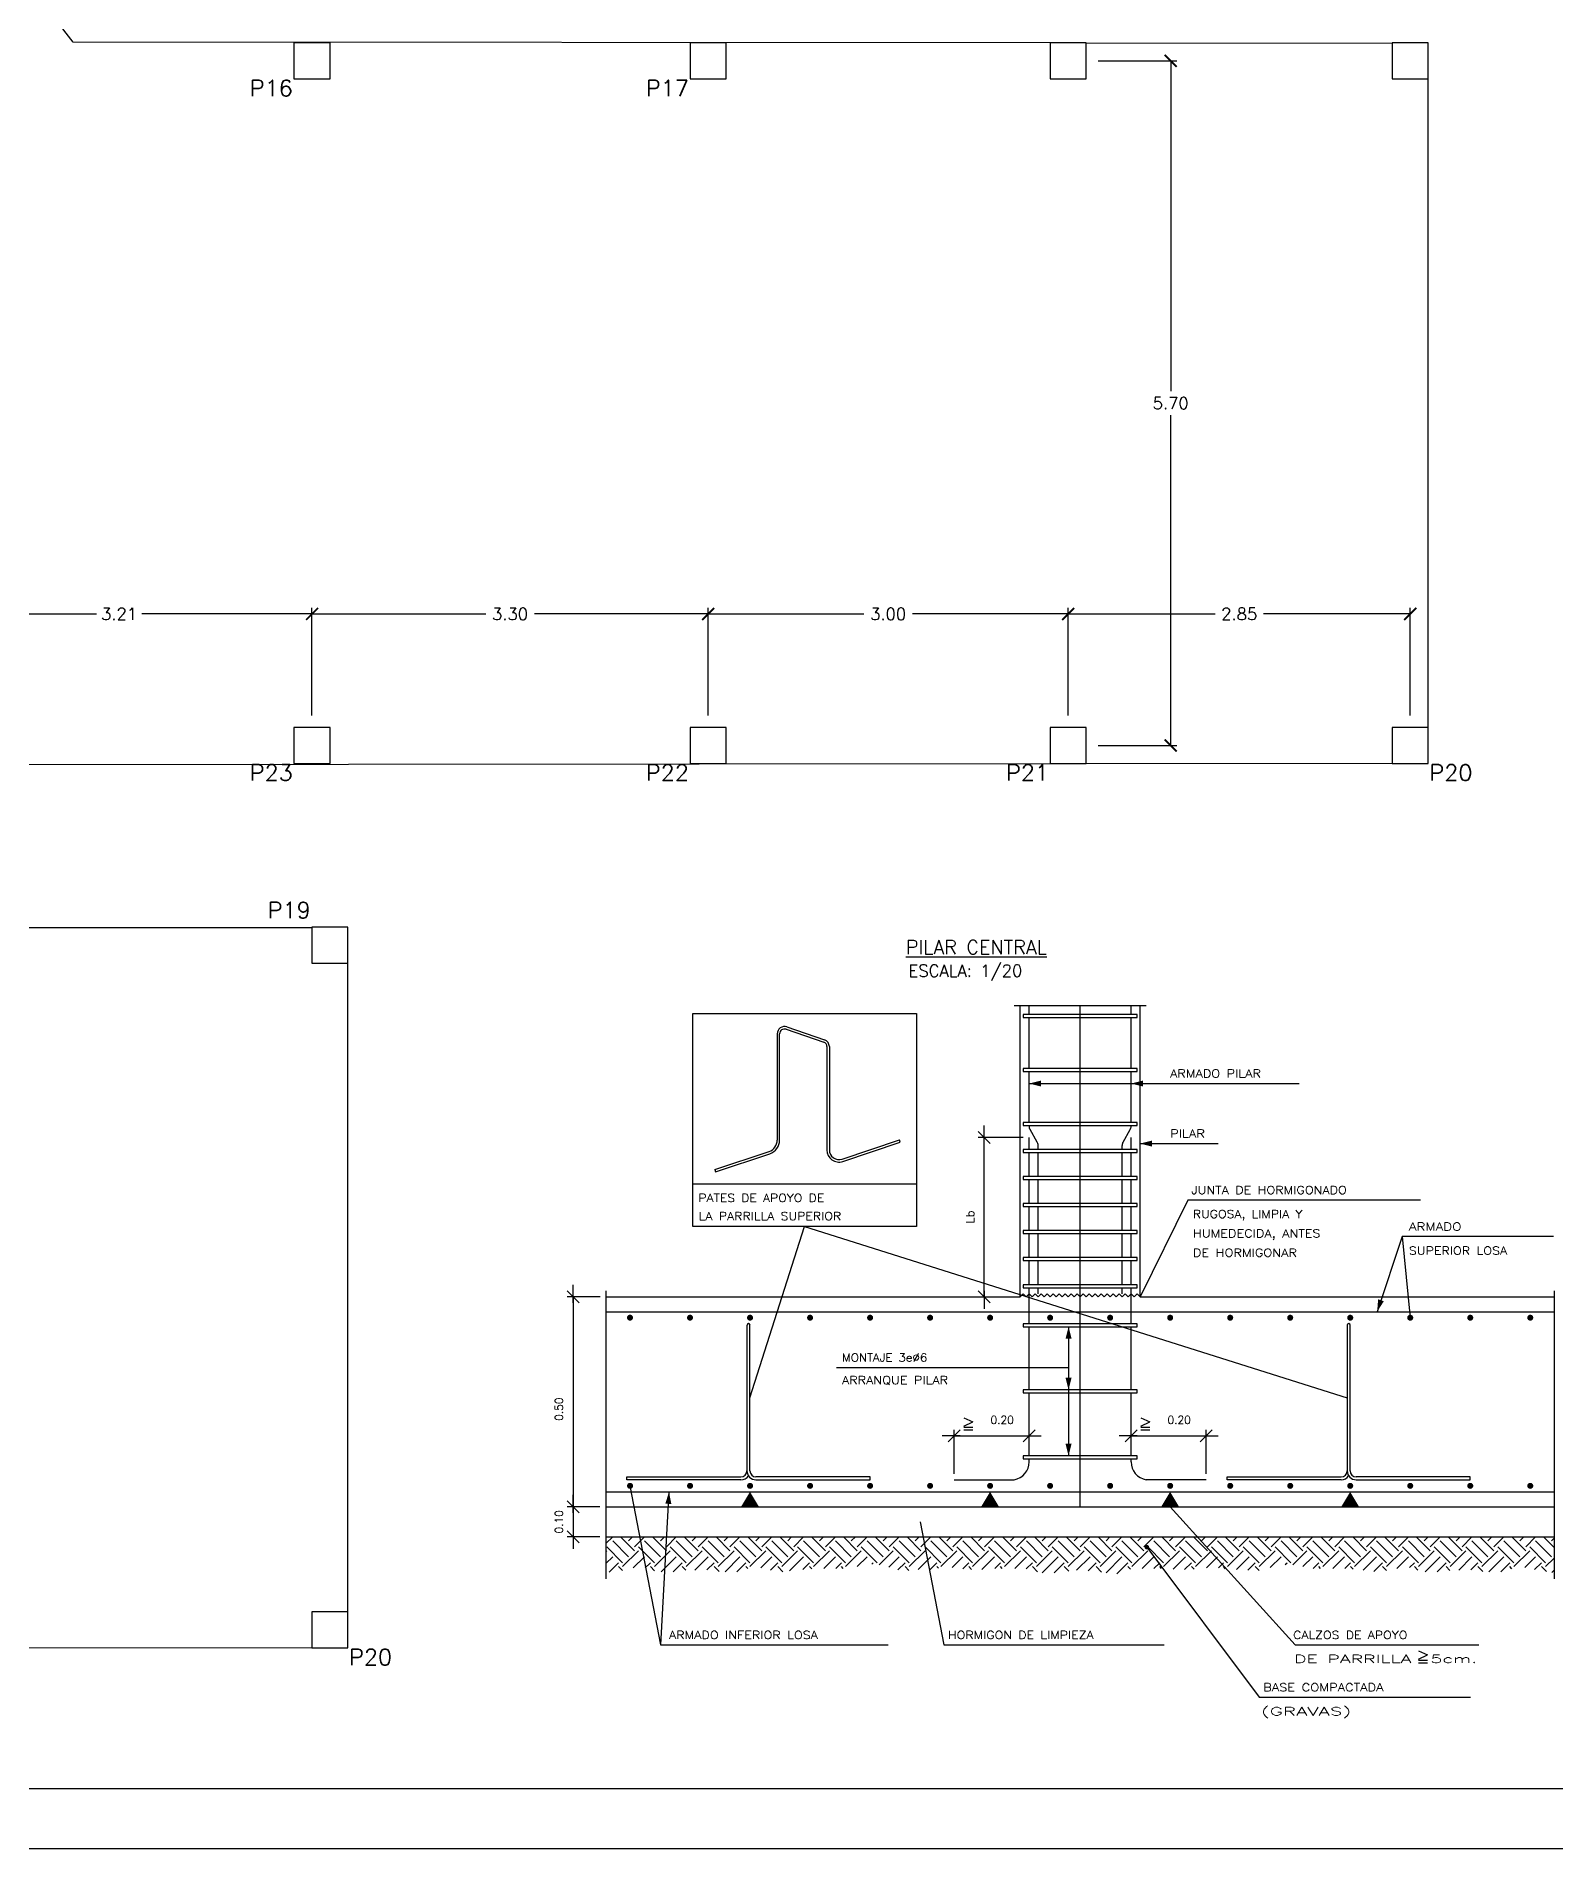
# Model space of a CAD drawing. Header units: millimetres. Extents: x 769 to 811, y 350.8 to 380.5.
# Drawn here: x 787.99 to 800.65, y 350.78 to 365.88 of the extents above; entities that cross this region are included whole.
import ezdxf
from ezdxf.enums import TextEntityAlignment as Align

# ---------------------------------------------------------------- set-up
doc = ezdxf.new("R2010")
doc.units = ezdxf.units.MM
doc.linetypes.add('CYPELINEA', pattern=[0])
for name, color, linetype in [('0-CYPE0', 1, 'CYPELINEA'), ('0-CYPE1', 2, 'CYPELINEA'), ('0-CYPE2', 4, 'CYPELINEA'), ('0-CYPE3', 5, 'CYPELINEA'), ('0-CYPE4', 6, 'CYPELINEA'), ('015', 1, 'Continuous'), ('06', 6, 'Continuous'), ('PILAR_RECT', 2, 'CYPELINEA'), ('PILAR_REF', 3, 'CYPELINEA'), ('SEC_DIM_VIGA', 3, 'CYPELINEA'), ('VIGAS', 5, 'CYPELINEA')]:
    doc.layers.add(name, color=color, linetype=linetype)
doc.styles.get("Standard").update_dxf_attribs({"font": 'romans.shx'})
doc.dimstyles.new('ANTONIO', dxfattribs={"dimscale": 0.05, "dimtxt": 2, "dimasz": 2, "dimexe": 1, "dimexo": 2, "dimgap": 1, "dimtad": 0, "dimtih": 1, "dimtoh": 1, "dimzin": 0, "dimdsep": 46, "dimtxsty": 'Standard', "dimblk": 'ARCHTICK', "dimcen": 0.5, "dimclrd": 2, "dimclre": 2, "dimclrt": 3, "dimadec": 0, "dimazin": 0, "dimtfac": 1, "dimtofl": 0, "dimtmove": 0, "dimatfit": 3, "dimldrblk": 'ARCHTICK', "dimfxl": 1, "dimtolj": 1, "dimtzin": 0, "dimarcsym": 0})

# ---------------------------------------------------------------- blocks, each defined once
blk = doc.blocks.new('A1H')
at = {"layer": '015'}
blk.add_lwpolyline([(-831, -10), (-831, 584), (10, 584), (10, -10)], close=True, dxfattribs=at)
at = {"layer": '06'}
blk.add_lwpolyline([(-806, 0), (-806, 574), (0, 574), (0, 0)], close=True, dxfattribs=at)
blk = doc.blocks.new('_ArchTick')
at = {"color": 0, "linetype": 'Continuous', "const_width": 0.15}
blk.add_lwpolyline([(-0.5, -0.5), (0.5, 0.5)], dxfattribs=at)
blk = doc.blocks.new('*D42')
at = {"color": 2, "lineweight": -2}
for p, q in [((796.59, 360.221), (796.59, 361.116)), ((796.59, 361.066), (797.813, 361.066)), ((799.44, 361.066), (798.218, 361.066)), ((799.44, 360.221), (799.44, 361.116))]:
    blk.add_line(p, q, dxfattribs=at)
at = {"layer": 'Defpoints', "color": 0}
for p in [(796.59, 361.066), (796.59, 360.121), (799.44, 360.121)]:
    blk.add_point(p, dxfattribs=at)
at = {"color": 2, "lineweight": -2, "xscale": 0.1, "yscale": 0.1, "zscale": 0.1, "rotation": 180}
blk.add_blockref('_ArchTick', (796.59, 361.066), dxfattribs=at)
at = {"color": 2, "lineweight": -2, "xscale": 0.1, "yscale": 0.1, "zscale": 0.1}
blk.add_blockref('_ArchTick', (799.44, 361.066), dxfattribs=at)
at = {"color": 3, "insert": (798.015, 361.066), "char_height": 0.1, "attachment_point": 5}
blk.add_mtext('\\A1;2.85', dxfattribs=at)
blk = doc.blocks.new('*D43')
at = {"color": 2}
for p, q in [((793.59, 360.221), (793.59, 361.116)), ((793.59, 361.066), (794.888, 361.066)), ((796.59, 361.066), (795.293, 361.066)), ((796.59, 360.221), (796.59, 361.116))]:
    blk.add_line(p, q, dxfattribs=at)
at = {"layer": 'Defpoints', "color": 0}
for p in [(793.59, 361.066), (793.59, 360.121), (796.59, 360.121)]:
    blk.add_point(p, dxfattribs=at)
at = {"color": 2, "xscale": 0.1, "yscale": 0.1, "zscale": 0.1, "rotation": 180}
blk.add_blockref('_ArchTick', (793.59, 361.066), dxfattribs=at)
at = {"color": 2, "xscale": 0.1, "yscale": 0.1, "zscale": 0.1}
blk.add_blockref('_ArchTick', (796.59, 361.066), dxfattribs=at)
at = {"color": 3, "insert": (795.09, 361.066), "char_height": 0.1, "attachment_point": 5}
blk.add_mtext('\\A1;3.00', dxfattribs=at)
blk = doc.blocks.new('*D44')
at = {"color": 2}
for p, q in [((790.29, 360.221), (790.29, 361.116)), ((790.29, 361.066), (791.738, 361.066)), ((793.59, 361.066), (792.143, 361.066)), ((793.59, 360.221), (793.59, 361.116))]:
    blk.add_line(p, q, dxfattribs=at)
at = {"layer": 'Defpoints', "color": 0}
for p in [(790.29, 361.066), (790.29, 360.121), (793.59, 360.121)]:
    blk.add_point(p, dxfattribs=at)
at = {"color": 2, "xscale": 0.1, "yscale": 0.1, "zscale": 0.1, "rotation": 180}
blk.add_blockref('_ArchTick', (790.29, 361.066), dxfattribs=at)
at = {"color": 2, "xscale": 0.1, "yscale": 0.1, "zscale": 0.1}
blk.add_blockref('_ArchTick', (793.59, 361.066), dxfattribs=at)
at = {"color": 3, "insert": (791.94, 361.066), "char_height": 0.1, "attachment_point": 5}
blk.add_mtext('\\A1;3.30', dxfattribs=at)
blk = doc.blocks.new('*D45')
at = {"color": 2}
for p, q in [((787.076, 360.221), (787.076, 361.116)), ((787.076, 361.066), (788.495, 361.066)), ((790.29, 361.066), (788.871, 361.066)), ((790.29, 360.221), (790.29, 361.116))]:
    blk.add_line(p, q, dxfattribs=at)
at = {"layer": 'Defpoints', "color": 0}
for p in [(787.076, 361.066), (787.076, 360.121), (790.29, 360.121)]:
    blk.add_point(p, dxfattribs=at)
at = {"color": 2, "xscale": 0.1, "yscale": 0.1, "zscale": 0.1, "rotation": 180}
blk.add_blockref('_ArchTick', (787.076, 361.066), dxfattribs=at)
at = {"color": 2, "xscale": 0.1, "yscale": 0.1, "zscale": 0.1}
blk.add_blockref('_ArchTick', (790.29, 361.066), dxfattribs=at)
at = {"color": 3, "insert": (788.683, 361.066), "char_height": 0.1, "attachment_point": 5}
blk.add_mtext('\\A1;3.21', dxfattribs=at)
blk = doc.blocks.new('*D55')
at = {"color": 2, "lineweight": -2}
for p, q in [((796.84, 365.671), (797.494, 365.671)), ((797.444, 365.671), (797.444, 362.921)), ((797.444, 359.971), (797.444, 362.721)), ((796.84, 359.971), (797.494, 359.971))]:
    blk.add_line(p, q, dxfattribs=at)
at = {"layer": 'Defpoints', "color": 0}
for p in [(796.74, 365.671), (796.74, 359.971), (797.444, 359.971)]:
    blk.add_point(p, dxfattribs=at)
at = {"color": 2, "lineweight": -2, "xscale": 0.1, "yscale": 0.1, "zscale": 0.1}
for p, rotation in [((797.444, 365.671), 90), ((797.444, 359.971), 270)]:
    blk.add_blockref('_ArchTick', p, dxfattribs=dict(at, rotation=rotation))
at = {"color": 3, "insert": (797.444, 362.821), "char_height": 0.1, "attachment_point": 5}
blk.add_mtext('\\A1;5.70', dxfattribs=at)

msp = doc.modelspace()

# ---------------------------------------------------------------- linework, layer by layer
at = {"layer": '0-CYPE0'}
for p, q in [((792.739, 353.326), (792.795, 353.381)), ((792.927, 353.216), (792.795, 353.348)), ((792.977, 353.265), (792.861, 353.381)), ((792.927, 353.348), (792.96, 353.381)), ((792.977, 353.298), (793.06, 353.381)), ((793.192, 353.216), (793.06, 353.348)), ((793.242, 353.265), (793.126, 353.381)), ((793.192, 353.348), (793.226, 353.381)), ((793.242, 353.298), (793.325, 353.381)), ((793.458, 353.216), (793.325, 353.348)), ((793.507, 353.265), (793.391, 353.381)), ((793.458, 353.348), (793.491, 353.381)), ((793.507, 353.298), (793.59, 353.381)), ((793.723, 353.216), (793.59, 353.348)), ((793.772, 353.265), (793.657, 353.381)), ((793.723, 353.348), (793.756, 353.381)), ((793.772, 353.298), (793.855, 353.381)), ((793.988, 353.216), (793.855, 353.348)), ((794.038, 353.265), (793.922, 353.381)), ((793.988, 353.348), (794.021, 353.381)), ((794.038, 353.298), (794.12, 353.381)), ((794.253, 353.216), (794.121, 353.348)), ((794.303, 353.265), (794.187, 353.381)), ((794.253, 353.348), (794.286, 353.381)), ((794.303, 353.298), (794.386, 353.381)), ((794.518, 353.216), (794.386, 353.348)), ((794.568, 353.265), (794.452, 353.381)), ((794.518, 353.348), (794.551, 353.381)), ((794.568, 353.298), (794.651, 353.381)), ((794.783, 353.216), (794.651, 353.348)), ((794.833, 353.265), (794.717, 353.381)), ((794.783, 353.348), (794.817, 353.381)), ((794.833, 353.298), (794.916, 353.381)), ((795.049, 353.216), (794.916, 353.348)), ((795.098, 353.265), (794.982, 353.381)), ((795.049, 353.348), (795.082, 353.381)), ((795.098, 353.298), (795.181, 353.381)), ((795.314, 353.216), (795.181, 353.348)), ((795.363, 353.265), (795.248, 353.381)), ((795.314, 353.348), (795.347, 353.381)), ((795.363, 353.298), (795.446, 353.381)), ((795.579, 353.216), (795.446, 353.348)), ((795.629, 353.265), (795.513, 353.381)), ((795.579, 353.348), (795.612, 353.381)), ((795.629, 353.298), (795.711, 353.381)), ((795.844, 353.216), (795.711, 353.348)), ((795.894, 353.265), (795.778, 353.381)), ((795.844, 353.348), (795.877, 353.381)), ((795.894, 353.298), (795.977, 353.381)), ((796.109, 353.216), (795.977, 353.348)), ((796.159, 353.265), (796.043, 353.381)), ((796.109, 353.348), (796.142, 353.381)), ((796.159, 353.298), (796.242, 353.381)), ((796.374, 353.216), (796.242, 353.348)), ((796.424, 353.265), (796.308, 353.381)), ((796.374, 353.348), (796.407, 353.381)), ((796.424, 353.298), (796.507, 353.381)), ((796.64, 353.216), (796.507, 353.348)), ((796.689, 353.265), (796.573, 353.381)), ((796.64, 353.348), (796.673, 353.381)), ((796.689, 353.298), (796.772, 353.381)), ((796.905, 353.216), (796.772, 353.348)), ((796.954, 353.265), (796.839, 353.381)), ((796.905, 353.348), (796.938, 353.381)), ((796.954, 353.298), (797.037, 353.381)), ((797.17, 353.216), (797.037, 353.348)), ((797.22, 353.265), (797.104, 353.381)), ((797.17, 353.348), (797.203, 353.381)), ((797.22, 353.298), (797.302, 353.381)), ((797.435, 353.216), (797.302, 353.348)), ((797.485, 353.265), (797.369, 353.381)), ((797.435, 353.348), (797.468, 353.381)), ((797.485, 353.298), (797.568, 353.381)), ((797.7, 353.216), (797.568, 353.348)), ((797.75, 353.265), (797.634, 353.381)), ((797.7, 353.348), (797.733, 353.381)), ((797.75, 353.298), (797.833, 353.381)), ((797.965, 353.216), (797.833, 353.348)), ((798.015, 353.265), (797.899, 353.381)), ((797.965, 353.348), (797.998, 353.381)), ((798.015, 353.298), (798.098, 353.381)), ((798.231, 353.216), (798.098, 353.348)), ((798.28, 353.265), (798.164, 353.381)), ((798.231, 353.348), (798.264, 353.381)), ((798.28, 353.298), (798.363, 353.381)), ((798.496, 353.216), (798.363, 353.348)), ((798.545, 353.265), (798.429, 353.381)), ((798.496, 353.348), (798.529, 353.381)), ((798.545, 353.298), (798.628, 353.381)), ((798.761, 353.216), (798.628, 353.348)), ((798.811, 353.265), (798.695, 353.381)), ((798.761, 353.348), (798.794, 353.381)), ((798.811, 353.298), (798.893, 353.381)), ((799.026, 353.216), (798.893, 353.348)), ((799.076, 353.265), (798.96, 353.381)), ((799.026, 353.348), (799.059, 353.381)), ((799.076, 353.298), (799.159, 353.381)), ((799.291, 353.216), (799.159, 353.348)), ((799.341, 353.265), (799.225, 353.381)), ((799.291, 353.348), (799.324, 353.381)), ((799.341, 353.298), (799.424, 353.381)), ((799.556, 353.216), (799.424, 353.348)), ((799.606, 353.265), (799.49, 353.381)), ((799.556, 353.348), (799.589, 353.381)), ((799.606, 353.298), (799.689, 353.381)), ((799.822, 353.216), (799.689, 353.348)), ((799.871, 353.265), (799.755, 353.381)), ((799.822, 353.348), (799.855, 353.381)), ((799.871, 353.298), (799.954, 353.381)), ((800.087, 353.216), (799.954, 353.348)), ((800.136, 353.265), (800.02, 353.381)), ((800.087, 353.348), (800.12, 353.381)), ((800.136, 353.298), (800.219, 353.381)), ((800.352, 353.216), (800.219, 353.348)), ((800.402, 353.265), (800.286, 353.381)), ((800.352, 353.348), (800.385, 353.381)), ((800.402, 353.298), (800.484, 353.381)), ((800.617, 353.216), (800.484, 353.348)), ((800.639, 353.293), (800.551, 353.381)), ((800.617, 353.348), (800.639, 353.37)), ((792.739, 353.26), (792.745, 353.265)), ((792.739, 353.16), (792.795, 353.216)), ((792.878, 353.166), (792.745, 353.298)), ((792.765, 353.086), (792.844, 353.166)), ((792.878, 353.133), (793.01, 353.265)), ((792.966, 353.122), (793.06, 353.216)), ((793.143, 353.166), (793.01, 353.298)), ((793.067, 353.124), (793.11, 353.166)), ((793.143, 353.133), (793.275, 353.265)), ((793.2, 353.091), (793.325, 353.216)), ((793.408, 353.166), (793.275, 353.298)), ((793.3, 353.091), (793.375, 353.166)), ((793.408, 353.133), (793.54, 353.265)), ((793.479, 353.104), (793.59, 353.216)), ((793.673, 353.166), (793.54, 353.298)), ((793.58, 353.106), (793.64, 353.166)), ((793.673, 353.133), (793.806, 353.265)), ((793.731, 353.091), (793.855, 353.216)), ((793.938, 353.166), (793.806, 353.298)), ((793.83, 353.091), (793.905, 353.166)), ((793.938, 353.133), (794.071, 353.265)), ((794.029, 353.124), (794.121, 353.216)), ((794.203, 353.166), (794.071, 353.298)), ((794.11, 353.105), (794.17, 353.166)), ((794.203, 353.133), (794.336, 353.265)), ((794.267, 353.097), (794.386, 353.216)), ((794.469, 353.166), (794.336, 353.298)), ((794.38, 353.11), (794.435, 353.166)), ((794.469, 353.133), (794.601, 353.265)), ((794.553, 353.118), (794.651, 353.216)), ((794.734, 353.166), (794.601, 353.298)), ((794.653, 353.118), (794.701, 353.166)), ((794.734, 353.133), (794.866, 353.265)), ((794.833, 353.133), (794.916, 353.216)), ((794.999, 353.166), (794.866, 353.298)), ((794.953, 353.153), (794.966, 353.166)), ((795.014, 353.148), (795.131, 353.265)), ((795.095, 353.129), (795.181, 353.216)), ((795.264, 353.166), (795.131, 353.298)), ((795.172, 353.107), (795.231, 353.166)), ((795.264, 353.133), (795.397, 353.265)), ((795.34, 353.109), (795.446, 353.216)), ((795.529, 353.166), (795.397, 353.298)), ((795.439, 353.109), (795.496, 353.166)), ((795.529, 353.133), (795.662, 353.265)), ((795.622, 353.126), (795.711, 353.216)), ((795.794, 353.166), (795.662, 353.298)), ((795.711, 353.115), (795.761, 353.166)), ((795.794, 353.133), (795.927, 353.265)), ((795.87, 353.109), (795.977, 353.216)), ((796.06, 353.166), (795.927, 353.298)), ((795.978, 353.118), (796.026, 353.166)), ((796.06, 353.133), (796.192, 353.265)), ((796.144, 353.118), (796.242, 353.216)), ((796.325, 353.166), (796.192, 353.298)), ((796.241, 353.115), (796.292, 353.166)), ((796.325, 353.133), (796.457, 353.265)), ((796.374, 353.083), (796.507, 353.216)), ((796.59, 353.166), (796.457, 353.298)), ((796.474, 353.083), (796.557, 353.166)), ((796.59, 353.133), (796.722, 353.265)), ((796.66, 353.103), (796.772, 353.216)), ((796.855, 353.166), (796.722, 353.298)), ((796.755, 353.099), (796.822, 353.166)), ((796.855, 353.133), (796.988, 353.265)), ((796.905, 353.083), (797.037, 353.216)), ((797.12, 353.166), (796.988, 353.298)), ((796.996, 353.074), (797.087, 353.166)), ((797.12, 353.133), (797.253, 353.265)), ((797.205, 353.118), (797.302, 353.216)), ((797.385, 353.166), (797.253, 353.298)), ((797.304, 353.118), (797.352, 353.166)), ((797.385, 353.133), (797.518, 353.265)), ((797.464, 353.111), (797.568, 353.216)), ((797.651, 353.166), (797.518, 353.298)), ((797.56, 353.109), (797.617, 353.166)), ((797.651, 353.133), (797.783, 353.265)), ((797.742, 353.124), (797.833, 353.216)), ((797.916, 353.166), (797.783, 353.298)), ((797.841, 353.124), (797.883, 353.166)), ((797.916, 353.133), (798.048, 353.265)), ((797.991, 353.109), (798.098, 353.216)), ((798.181, 353.166), (798.048, 353.298)), ((798.086, 353.104), (798.148, 353.166)), ((798.181, 353.133), (798.313, 353.265)), ((798.273, 353.126), (798.363, 353.216)), ((798.446, 353.166), (798.313, 353.298)), ((798.398, 353.151), (798.413, 353.166)), ((798.462, 353.149), (798.579, 353.265)), ((798.545, 353.133), (798.628, 353.216)), ((798.711, 353.166), (798.579, 353.298)), ((798.631, 353.119), (798.678, 353.166)), ((798.711, 353.133), (798.844, 353.265)), ((798.796, 353.118), (798.893, 353.216)), ((798.976, 353.166), (798.844, 353.298)), ((798.895, 353.118), (798.943, 353.166)), ((798.976, 353.133), (799.109, 353.265)), ((799.048, 353.105), (799.159, 353.216)), ((799.242, 353.166), (799.109, 353.298)), ((799.137, 353.094), (799.208, 353.166)), ((799.242, 353.133), (799.374, 353.265)), ((799.327, 353.119), (799.424, 353.216)), ((799.507, 353.166), (799.374, 353.298)), ((799.434, 353.126), (799.474, 353.166)), ((799.507, 353.133), (799.639, 353.265)), ((799.564, 353.091), (799.689, 353.216)), ((799.772, 353.166), (799.639, 353.298)), ((799.664, 353.091), (799.739, 353.166)), ((799.772, 353.133), (799.904, 353.265)), ((799.843, 353.105), (799.954, 353.216)), ((800.037, 353.166), (799.904, 353.298)), ((799.945, 353.107), (800.004, 353.166)), ((800.037, 353.133), (800.17, 353.265)), ((800.095, 353.091), (800.219, 353.216)), ((800.302, 353.166), (800.17, 353.298)), ((800.194, 353.091), (800.269, 353.166)), ((800.302, 353.133), (800.435, 353.265)), ((800.395, 353.126), (800.484, 353.216)), ((800.567, 353.166), (800.435, 353.298)), ((800.476, 353.108), (800.534, 353.166)), ((800.567, 353.133), (800.639, 353.205)), ((792.876, 353.101), (792.844, 353.133)), ((793.144, 353.098), (793.11, 353.133)), ((793.405, 353.103), (793.375, 353.133)), ((793.681, 353.092), (793.64, 353.133)), ((793.92, 353.118), (793.905, 353.133)), ((794.212, 353.091), (794.17, 353.133)), ((794.453, 353.116), (794.435, 353.133)), ((794.715, 353.118), (794.701, 353.133)), ((795.263, 353.1), (795.231, 353.133)), ((795.509, 353.12), (795.496, 353.133)), ((795.785, 353.109), (795.761, 353.133)), ((796.041, 353.118), (796.026, 353.133)), ((796.333, 353.091), (796.292, 353.133)), ((796.594, 353.096), (796.557, 353.133)), ((796.868, 353.087), (796.822, 353.133)), ((797.109, 353.111), (797.087, 353.133)), ((797.367, 353.118), (797.352, 353.133)), ((797.639, 353.112), (797.617, 353.133)), ((797.9, 353.115), (797.883, 353.133)), ((798.18, 353.1), (798.148, 353.133)), ((798.693, 353.118), (798.678, 353.133)), ((798.963, 353.113), (798.943, 353.133)), ((799.241, 353.1), (799.208, 353.133)), ((799.503, 353.104), (799.474, 353.133)), ((799.77, 353.101), (799.739, 353.133)), ((800.043, 353.093), (800.004, 353.133)), ((800.286, 353.115), (800.269, 353.133)), ((800.574, 353.093), (800.534, 353.133)), ((800.619, 353.085), (800.639, 353.105))]:
    msp.add_line(p, q, dxfattribs=at)
at = {"layer": '0-CYPE1'}
for p, q in [((796.139, 357.806), (797.239, 357.806)), ((796.214, 357.731), (796.214, 357.706)), ((797.164, 357.731), (796.214, 357.731)), ((796.214, 357.706), (797.164, 357.706)), ((796.689, 353.631), (796.689, 357.806)), ((797.164, 357.706), (797.164, 357.731)), ((797.164, 357.281), (796.214, 357.281)), ((796.214, 357.281), (796.214, 357.256)), ((796.214, 357.256), (797.164, 357.256)), ((797.164, 357.256), (797.164, 357.281)), ((796.265, 357.156), (798.514, 357.156)), ((795.889, 356.656), (795.889, 356.806)), ((796.214, 356.831), (796.214, 356.806)), ((797.164, 356.831), (796.214, 356.831)), ((796.214, 356.806), (797.164, 356.806)), ((797.164, 356.806), (797.164, 356.831)), ((795.939, 356.656), (795.839, 356.756)), ((796.214, 356.706), (795.839, 356.706)), ((795.889, 355.381), (795.889, 356.706)), ((797.189, 356.656), (797.839, 356.656)), ((796.214, 356.606), (796.214, 356.581)), ((797.164, 356.606), (796.214, 356.606)), ((796.214, 356.581), (797.164, 356.581)), ((797.164, 356.581), (797.164, 356.606)), ((796.214, 356.381), (796.214, 356.356)), ((797.164, 356.381), (796.214, 356.381)), ((796.214, 356.356), (797.164, 356.356)), ((797.164, 356.356), (797.164, 356.381)), ((797.587, 356.186), (797.189, 355.381)), ((799.526, 356.186), (797.587, 356.186)), ((796.214, 356.156), (796.214, 356.131)), ((797.164, 356.156), (796.214, 356.156)), ((796.214, 356.131), (797.164, 356.131)), ((797.164, 356.131), (797.164, 356.156)), ((793.939, 354.538), (794.394, 355.966)), ((794.394, 355.966), (798.914, 354.538)), ((796.214, 355.931), (796.214, 355.906)), ((797.164, 355.931), (796.214, 355.931)), ((796.214, 355.906), (797.164, 355.906)), ((797.164, 355.906), (797.164, 355.931)), ((799.371, 355.881), (799.164, 355.256)), ((800.633, 355.881), (799.371, 355.881)), ((799.371, 355.881), (799.439, 355.206)), ((796.214, 355.706), (796.214, 355.681)), ((797.164, 355.706), (796.214, 355.706)), ((796.214, 355.681), (797.164, 355.681)), ((797.164, 355.681), (797.164, 355.706)), ((792.515, 355.331), (792.415, 355.431)), ((792.465, 355.331), (792.465, 355.481)), ((792.739, 355.431), (792.739, 353.031)), ((795.939, 355.331), (795.839, 355.431)), ((795.889, 355.431), (795.889, 355.281)), ((796.214, 355.481), (796.214, 355.456)), ((797.164, 355.481), (796.214, 355.481)), ((796.214, 355.456), (797.164, 355.456)), ((797.164, 355.456), (797.164, 355.481)), ((800.639, 355.431), (800.639, 353.031)), ((792.69, 355.381), (792.415, 355.381)), ((792.465, 355.381), (792.465, 353.631)), ((796.189, 355.381), (796.214, 355.406)), ((796.214, 355.406), (796.239, 355.381)), ((796.239, 355.381), (796.264, 355.406)), ((796.264, 355.406), (796.289, 355.381)), ((796.289, 355.381), (796.314, 355.406)), ((796.314, 355.406), (796.339, 355.381)), ((796.339, 355.381), (796.364, 355.406)), ((796.364, 355.406), (796.389, 355.381)), ((796.389, 355.381), (796.414, 355.406)), ((796.414, 355.406), (796.439, 355.381)), ((796.439, 355.381), (796.464, 355.406)), ((796.464, 355.406), (796.489, 355.381)), ((796.489, 355.381), (796.514, 355.406)), ((796.514, 355.406), (796.539, 355.381)), ((796.539, 355.381), (796.564, 355.406)), ((796.564, 355.406), (796.589, 355.381)), ((796.589, 355.381), (796.614, 355.406)), ((796.614, 355.406), (796.639, 355.381)), ((796.639, 355.381), (796.664, 355.406)), ((796.664, 355.406), (796.689, 355.381)), ((796.689, 355.381), (796.714, 355.406)), ((796.714, 355.406), (796.739, 355.381)), ((796.739, 355.381), (796.764, 355.406)), ((796.764, 355.406), (796.789, 355.381)), ((796.789, 355.381), (796.814, 355.406)), ((796.814, 355.406), (796.839, 355.381)), ((796.839, 355.381), (796.864, 355.406)), ((796.864, 355.406), (796.889, 355.381)), ((796.889, 355.381), (796.914, 355.406)), ((796.914, 355.406), (796.939, 355.381)), ((796.939, 355.381), (796.964, 355.406)), ((796.964, 355.406), (796.989, 355.381)), ((796.989, 355.381), (797.014, 355.406)), ((797.014, 355.406), (797.039, 355.381)), ((797.039, 355.381), (797.064, 355.406)), ((797.064, 355.406), (797.089, 355.381)), ((797.089, 355.381), (797.114, 355.406)), ((797.114, 355.406), (797.139, 355.381)), ((797.139, 355.381), (797.164, 355.406)), ((797.164, 355.406), (797.189, 355.381)), ((793.914, 355.144), (793.914, 353.931)), ((793.939, 353.931), (793.939, 355.144)), ((796.214, 355.156), (796.214, 355.131)), ((797.164, 355.156), (796.214, 355.156)), ((796.214, 355.131), (797.164, 355.131)), ((796.593, 355.131), (796.593, 354.056)), ((797.164, 355.131), (797.164, 355.156)), ((798.914, 355.144), (798.914, 353.931)), ((798.939, 353.931), (798.939, 355.144)), ((794.66, 354.791), (796.593, 354.791)), ((796.214, 354.606), (796.214, 354.581)), ((797.164, 354.606), (796.214, 354.606)), ((796.214, 354.581), (797.164, 354.581)), ((797.164, 354.581), (797.164, 354.606)), ((795.72, 354.372), (795.796, 354.338)), ((797.195, 354.372), (797.271, 354.338)), ((795.689, 354.222), (795.539, 354.222)), ((795.589, 354.172), (795.689, 354.272)), ((795.639, 353.906), (795.639, 354.272)), ((795.639, 354.222), (796.264, 354.222)), ((795.72, 354.304), (795.796, 354.338)), ((795.72, 354.295), (795.796, 354.295)), ((795.72, 354.271), (795.796, 354.271)), ((796.214, 354.172), (796.314, 354.272)), ((796.214, 354.222), (796.364, 354.222)), ((797.164, 354.222), (797.014, 354.222)), ((797.064, 354.172), (797.164, 354.272)), ((797.114, 354.222), (797.739, 354.222)), ((797.195, 354.304), (797.271, 354.338)), ((797.195, 354.295), (797.271, 354.295)), ((797.195, 354.271), (797.271, 354.271)), ((797.689, 354.172), (797.789, 354.272)), ((797.689, 354.222), (797.839, 354.222)), ((797.739, 353.906), (797.739, 354.272)), ((796.214, 354.056), (796.214, 354.031)), ((797.164, 354.056), (796.214, 354.056)), ((796.214, 354.031), (797.164, 354.031)), ((797.164, 354.031), (797.164, 354.056)), ((792.914, 353.856), (792.914, 353.881)), ((792.914, 353.881), (793.864, 353.881)), ((793.864, 353.856), (792.914, 353.856)), ((792.939, 353.806), (793.194, 352.481)), ((794.939, 353.881), (793.989, 353.881)), ((793.989, 353.856), (794.939, 353.856)), ((794.939, 353.856), (794.939, 353.881)), ((797.914, 353.881), (798.864, 353.881)), ((797.914, 353.856), (797.914, 353.881)), ((798.864, 353.856), (797.914, 353.856)), ((799.939, 353.881), (798.989, 353.881)), ((798.989, 353.856), (799.939, 353.856)), ((799.939, 353.856), (799.939, 353.881)), ((792.515, 353.581), (792.415, 353.681)), ((792.515, 353.581), (792.415, 353.681)), ((792.689, 353.631), (792.415, 353.631)), ((792.689, 353.631), (792.415, 353.631)), ((792.465, 353.581), (792.465, 353.731)), ((792.465, 353.681), (792.465, 353.531)), ((792.465, 353.631), (792.465, 353.381)), ((793.264, 353.756), (793.194, 352.481)), ((797.439, 353.631), (798.48, 352.481)), ((795.356, 353.506), (795.555, 352.481)), ((792.515, 353.331), (792.415, 353.431)), ((792.689, 353.381), (792.415, 353.381)), ((792.465, 353.431), (792.465, 353.281)), ((797.246, 353.295), (798.18, 352.045)), ((793.194, 352.481), (795.089, 352.481)), ((795.555, 352.481), (797.389, 352.481)), ((798.48, 352.481), (800.01, 352.481)), ((798.18, 352.045), (799.942, 352.045))]:
    msp.add_line(p, q, dxfattribs=at)
for centre, radius, start, end in [((793.927, 355.144), 0.0125, 0, 180), ((798.927, 355.144), 0.0125, 0, 180), ((793.864, 353.931), 0.05, 270, 0), ((793.989, 353.931), 0.075, 180, 270), ((793.989, 353.931), 0.05, 180, 270), ((798.864, 353.931), 0.05, 270, 0), ((798.989, 353.931), 0.075, 180, 270), ((798.989, 353.931), 0.05, 180, 270), ((793.864, 353.931), 0.075, 270, 326.4158), ((798.864, 353.931), 0.075, 270, 326.4158)]:
    msp.add_arc(centre, radius, start, end, dxfattribs=at)
for points in [[(793.864, 353.631), (794.014, 353.631), (793.939, 353.756)], [(795.864, 353.631), (796.014, 353.631), (795.939, 353.756)], [(797.514, 353.631), (797.364, 353.631), (797.439, 353.756)], [(798.864, 353.631), (799.014, 353.631), (798.939, 353.756)]]:
    msp.add_solid(points, dxfattribs=at)
at = {"layer": '0-CYPE2'}
for p, q in [((793.463, 357.74), (795.325, 357.74)), ((793.463, 355.966), (793.463, 357.74)), ((795.325, 357.74), (795.325, 355.966)), ((796.189, 355.381), (796.189, 357.806)), ((797.189, 355.381), (797.189, 357.806)), ((794.166, 357.57), (794.166, 356.685)), ((794.186, 356.685), (794.186, 357.57)), ((794.239, 357.608), (794.553, 357.501)), ((794.246, 357.627), (794.56, 357.52)), ((794.58, 357.463), (794.58, 356.602)), ((794.6, 357.463), (794.6, 356.602)), ((794.706, 356.527), (795.185, 356.687)), ((794.712, 356.508), (795.191, 356.668)), ((795.191, 356.668), (795.185, 356.687)), ((793.645, 356.439), (794.098, 356.59)), ((793.651, 356.42), (794.104, 356.571)), ((793.645, 356.439), (793.651, 356.42)), ((795.325, 356.318), (793.463, 356.318)), ((795.325, 355.966), (793.463, 355.966)), ((792.739, 355.381), (796.189, 355.381)), ((797.189, 355.381), (800.639, 355.381)), ((792.739, 353.631), (800.639, 353.631)), ((792.739, 353.381), (800.639, 353.381)), ((799.508, 352.431), (799.584, 352.398)), ((799.508, 352.364), (799.584, 352.398)), ((799.508, 352.355), (799.584, 352.355)), ((799.508, 352.331), (799.584, 352.331))]:
    msp.add_line(p, q, dxfattribs=at)
for points, const_width in [([(792.927, 355.206, 1), (792.952, 355.206, 1)], 0.025), ([(793.427, 355.206, 1), (793.452, 355.206, 1)], 0.025), ([(793.927, 355.206, 1), (793.952, 355.206, 1)], 0.025), ([(794.427, 355.206, 1), (794.452, 355.206, 1)], 0.025), ([(794.927, 355.206, 1), (794.952, 355.206, 1)], 0.025), ([(795.427, 355.206, 1), (795.452, 355.206, 1)], 0.025), ([(795.927, 355.206, 1), (795.952, 355.206, 1)], 0.025), ([(796.427, 355.206, 1), (796.452, 355.206, 1)], 0.025), ([(796.927, 355.206, 1), (796.952, 355.206, 1)], 0.025), ([(797.427, 355.206, 1), (797.452, 355.206, 1)], 0.025), ([(797.927, 355.206, 1), (797.952, 355.206, 1)], 0.025), ([(798.427, 355.206, 1), (798.452, 355.206, 1)], 0.025), ([(798.927, 355.206, 1), (798.952, 355.206, 1)], 0.025), ([(799.427, 355.206, 1), (799.452, 355.206, 1)], 0.025), ([(799.927, 355.206, 1), (799.952, 355.206, 1)], 0.025), ([(800.427, 355.206, 1), (800.452, 355.206, 1)], 0.025), ([(792.927, 353.806, 1), (792.952, 353.806, 1)], 0.025), ([(793.427, 353.806, 1), (793.452, 353.806, 1)], 0.025), ([(793.927, 353.806, 1), (793.952, 353.806, 1)], 0.025), ([(794.427, 353.806, 1), (794.452, 353.806, 1)], 0.025), ([(794.927, 353.806, 1), (794.952, 353.806, 1)], 0.025), ([(795.427, 353.806, 1), (795.452, 353.806, 1)], 0.025), ([(795.927, 353.806, 1), (795.952, 353.806, 1)], 0.025), ([(796.427, 353.806, 1), (796.452, 353.806, 1)], 0.025), ([(796.927, 353.806, 1), (796.952, 353.806, 1)], 0.025), ([(797.427, 353.806, 1), (797.452, 353.806, 1)], 0.025), ([(797.927, 353.806, 1), (797.952, 353.806, 1)], 0.025), ([(798.427, 353.806, 1), (798.452, 353.806, 1)], 0.025), ([(798.927, 353.806, 1), (798.952, 353.806, 1)], 0.025), ([(799.427, 353.806, 1), (799.452, 353.806, 1)], 0.025), ([(799.927, 353.806, 1), (799.952, 353.806, 1)], 0.025), ([(800.427, 353.806, 1), (800.452, 353.806, 1)], 0.025), ([(797.236, 353.295, 1), (797.255, 353.295, 1)], 0.019)]:
    msp.add_lwpolyline(points, format="xyb", close=True, dxfattribs=dict(at, const_width=const_width))
for centre, radius, start, end in [((794.226, 357.57), 0.0601, 71.1139, 180), ((794.226, 357.57), 0.0401, 71.1139, 180), ((794.54, 357.463), 0.0401, 0, 71.1139), ((794.54, 357.463), 0.0601, 0, 71.1139), ((794.066, 356.685), 0.0999, 288.7074, 0), ((794.066, 356.685), 0.12, 288.5106, 0), ((794.68, 356.602), 0.0998, 180, 288.4349), ((794.68, 356.602), 0.0799, 180, 288.6623)]:
    msp.add_arc(centre, radius, start, end, dxfattribs=at)
for points in [[(796.264, 357.156), (796.364, 357.131), (796.364, 357.181)], [(797.114, 357.156), (797.214, 357.131), (797.214, 357.181)], [(797.189, 356.656), (797.289, 356.631), (797.289, 356.681)], [(799.164, 355.256), (799.219, 355.343), (799.172, 355.359)], [(796.593, 355.131), (796.568, 355.031), (796.618, 355.031)], [(796.593, 354.606), (796.618, 354.706), (796.568, 354.706)], [(796.593, 354.056), (796.618, 354.156), (796.568, 354.156)], [(793.264, 353.756), (793.234, 353.658), (793.284, 353.655)]]:
    msp.add_solid(points, dxfattribs=at)
at = {"layer": '0-CYPE4'}
for p, q in [((796.264, 357.731), (796.264, 357.806)), ((796.264, 357.281), (796.264, 357.706)), ((797.114, 357.731), (797.114, 357.806)), ((797.114, 357.281), (797.114, 357.706)), ((796.264, 356.831), (796.264, 357.256)), ((797.114, 356.831), (797.114, 357.256)), ((796.264, 356.801), (796.264, 356.806)), ((797.114, 356.801), (797.114, 356.806)), ((796.264, 356.606), (796.264, 356.706)), ((796.331, 356.669), (796.272, 356.774)), ((796.339, 356.606), (796.339, 356.641)), ((797.039, 356.606), (797.039, 356.641)), ((797.047, 356.669), (797.106, 356.774)), ((797.114, 356.606), (797.114, 356.706)), ((796.264, 356.576), (796.264, 356.581)), ((796.264, 356.381), (796.264, 356.581)), ((796.339, 356.381), (796.339, 356.581)), ((797.039, 356.381), (797.039, 356.581)), ((797.114, 356.381), (797.114, 356.581)), ((796.264, 356.156), (796.264, 356.356)), ((796.339, 356.156), (796.339, 356.356)), ((797.039, 356.156), (797.039, 356.356)), ((797.114, 356.156), (797.114, 356.356)), ((796.264, 355.931), (796.264, 356.131)), ((796.339, 355.931), (796.339, 356.131)), ((797.039, 355.931), (797.039, 356.131)), ((797.114, 355.931), (797.114, 356.131)), ((796.264, 355.706), (796.264, 355.906)), ((796.339, 355.706), (796.339, 355.906)), ((797.039, 355.706), (797.039, 355.906)), ((797.114, 355.706), (797.114, 355.906)), ((796.264, 355.481), (796.264, 355.681)), ((796.339, 355.481), (796.339, 355.681)), ((797.039, 355.481), (797.039, 355.681)), ((797.114, 355.481), (797.114, 355.681)), ((796.264, 355.156), (796.264, 355.456)), ((796.339, 355.406), (796.339, 355.456)), ((797.039, 355.406), (797.039, 355.456)), ((797.114, 355.156), (797.114, 355.456)), ((792.739, 355.256), (800.639, 355.256)), ((796.264, 354.606), (796.264, 355.131)), ((797.114, 354.606), (797.114, 355.131)), ((796.264, 354.056), (796.264, 354.581)), ((797.114, 354.056), (797.114, 354.581)), ((796.264, 354.006), (796.264, 354.031)), ((797.114, 354.006), (797.114, 354.031)), ((795.639, 353.856), (796.139, 353.856)), ((797.739, 353.856), (797.239, 353.856)), ((792.739, 353.756), (800.639, 353.756))]:
    msp.add_line(p, q, dxfattribs=at)
for centre, radius, start, end in [((796.314, 356.801), 0.0501, 180, 213.2153), ((797.064, 356.801), 0.0501, 326.7847, 0), ((796.289, 356.641), 0.0501, 0, 33.2153), ((797.089, 356.641), 0.0501, 146.7847, 180), ((796.116, 354.003), 0.148, 279.1132, 1.3502), ((797.263, 354.003), 0.148, 178.6498, 260.8868)]:
    msp.add_arc(centre, radius, start, end, dxfattribs=at)
at = {"layer": 'PILAR_RECT'}
for p, q in [((790.44, 365.821), (790.14, 365.821)), ((790.14, 365.821), (790.14, 365.521)), ((790.44, 365.521), (790.44, 365.821)), ((793.74, 365.821), (793.44, 365.821)), ((793.44, 365.821), (793.44, 365.521)), ((793.74, 365.521), (793.74, 365.821)), ((796.74, 365.821), (796.44, 365.821)), ((796.44, 365.821), (796.44, 365.521)), ((796.74, 365.521), (796.74, 365.821)), ((799.59, 365.821), (799.29, 365.821)), ((799.29, 365.821), (799.29, 365.521)), ((799.59, 365.521), (799.59, 365.821)), ((790.14, 365.521), (790.44, 365.521)), ((793.44, 365.521), (793.74, 365.521)), ((796.44, 365.521), (796.74, 365.521)), ((799.29, 365.521), (799.59, 365.521)), ((790.44, 360.121), (790.14, 360.121)), ((790.14, 360.121), (790.14, 359.821)), ((790.44, 359.821), (790.44, 360.121)), ((793.74, 360.121), (793.44, 360.121)), ((793.44, 360.121), (793.44, 359.821)), ((793.74, 359.821), (793.74, 360.121)), ((796.74, 360.121), (796.44, 360.121)), ((796.44, 360.121), (796.44, 359.821)), ((796.74, 359.821), (796.74, 360.121)), ((799.29, 360.121), (799.29, 359.821)), ((799.59, 360.121), (799.29, 360.121)), ((799.59, 359.821), (799.59, 360.121)), ((790.14, 359.821), (790.44, 359.821)), ((793.44, 359.821), (793.74, 359.821)), ((796.44, 359.821), (796.74, 359.821)), ((799.29, 359.821), (799.59, 359.821)), ((790.589, 358.457), (790.289, 358.457)), ((790.289, 358.457), (790.289, 358.157)), ((790.589, 358.157), (790.589, 358.457)), ((790.289, 358.157), (790.589, 358.157)), ((790.589, 352.756), (790.289, 352.756)), ((790.289, 352.756), (790.289, 352.456)), ((790.589, 352.456), (790.589, 352.756)), ((790.289, 352.456), (790.589, 352.456))]:
    msp.add_line(p, q, dxfattribs=at)
at = {"layer": 'VIGAS'}
for p, q in [((788.301, 365.828), (787.222, 367.214)), ((796.44, 365.821), (788.301, 365.828)), ((796.74, 365.821), (799.29, 365.819)), ((799.59, 360.121), (799.589, 365.521)), ((779.817, 359.807), (796.44, 359.821)), ((796.74, 359.821), (799.29, 359.823)), ((787.738, 358.456), (790.289, 358.454)), ((790.589, 352.756), (790.588, 358.157)), ((787.738, 352.456), (790.289, 352.459))]:
    msp.add_line(p, q, dxfattribs=at)

# ---------------------------------------------------------------- block references
at = {"linetype": 'Continuous', "xscale": 0.05000000000001137, "yscale": 0.05000000000001137, "zscale": 0.05}
msp.add_blockref('A1H', (810.512, 351.284), dxfattribs=at)

# ---------------------------------------------------------------- texts
at = {"layer": '0-CYPE1'}
for s, width, p, p2 in [('Lb', 1.069358, (795.806, 355.988), (795.806, 356.1)), ('0.50', 0.91685, (792.381, 354.347), (792.381, 354.542)), ('0.10', 0.921723, (792.381, 353.408), (792.381, 353.604))]:
    msp.add_text(s, height=0.0667, rotation=90, dxfattribs=dict(at, width=width)).set_placement(p, p2, align=Align.FIT)
at = {"layer": '0-CYPE1', "width": 0.921723}
for p, p2 in [((795.942, 354.322), (796.138, 354.322)), ((797.417, 354.322), (797.613, 354.322))]:
    msp.add_text('0.20', height=0.0667, dxfattribs=at).set_placement(p, p2, align=Align.FIT)
at = {"layer": '0-CYPE2'}
for s, height, width, p, p2 in [('ARMADO PILAR', 0.06665, 1.050725, (797.439, 357.206), (798.196, 357.206)), ('PILAR', 0.0667, 1.114303, (797.439, 356.706), (797.729, 356.706)), ('PATES DE APOYO DE', 0.06665, 0.982746, (793.509, 356.17), (794.557, 356.17)), ('JUNTA DE HORMIGONADO', 0.06665, 1.031167, (797.615, 356.236), (798.911, 356.236)), ('LA PARRILLA SUPERIOR', 0.06665, 1.013546, (793.512, 356.019), (794.699, 356.019)), ('RUGOSA, LIMPIA Y', 0.06665, 0.995387, (797.629, 356.036), (798.542, 356.036)), ('HUMEDECIDA, ANTES', 0.06665, 1.053235, (797.629, 355.875), (798.692, 355.875)), ('ARMADO', 0.0667, 1.143137, (799.428, 355.931), (799.867, 355.931)), ('DE HORMIGONAR', 0.06665, 1.054723, (797.629, 355.714), (798.496, 355.714)), ('SUPERIOR LOSA', 0.06665, 1.028086, (799.428, 355.731), (800.247, 355.731)), ('MONTAJE 3e%%c6  ', 0.06665, 0.920212, (794.705, 354.841), (795.514, 354.841)), ('ARRANQUE PILAR', 0.06665, 1.048288, (794.705, 354.653), (795.59, 354.653)), ('ARMADO INFERIOR LOSA', 0.06665, 1.02628, (793.264, 352.531), (794.505, 352.531)), ('HORMIGON DE LIMPIEZA', 0.06665, 1.011086, (795.589, 352.531), (796.802, 352.531)), ('CALZOS DE APOYO', 0.06665, 1.00656, (798.464, 352.531), (799.416, 352.531)), ('DE PARRILLA  5cm.', 0.06665, 1.510496, (798.471, 352.331), (799.996, 352.331)), ('BASE COMPACTADA', 0.06665, 1.060483, (798.214, 352.095), (799.217, 352.095)), ('(GRAVAS)', 0.0667, 1.690821, (798.196, 351.895), (798.948, 351.895))]:
    msp.add_text(s, height=height, dxfattribs=dict(at, width=width)).set_placement(p, p2, align=Align.FIT)
at = {"layer": '0-CYPE3'}
msp.add_text('%%UPILAR CENTRAL', height=0.11665, dxfattribs=at).set_placement((795.237, 358.233))
at = {"layer": 'PILAR_REF', "color": 3}
for s, width, p, p2 in [('P16', 0.972034, (789.772, 365.378), (790.13, 365.378)), ('P17', 0.972034, (793.072, 365.378), (793.43, 365.378)), ('P23', 0.972034, (789.772, 359.678), (790.13, 359.678)), ('P22', 0.972034, (793.072, 359.678), (793.43, 359.678)), ('P21', 1.084191, (796.072, 359.678), (796.43, 359.678)), ('P20', 0.972034, (799.6, 359.678), (799.958, 359.678)), ('P19', 0.989087, (789.921, 358.533), (790.279, 358.533)), ('P20', 0.972034, (790.599, 352.313), (790.957, 352.313))]:
    msp.add_text(s, height=0.1333, dxfattribs=dict(at, width=width)).set_placement(p, p2, align=Align.FIT)
at = {"layer": 'SEC_DIM_VIGA'}
msp.add_text('ESCALA: 1/20', height=0.1, dxfattribs=at).set_placement((795.26, 358.045))

# ---------------------------------------------------------------- dimensions: what is measured, and where the dimension line sits
dim = msp.add_linear_dim(base=(797.444, 359.971), p1=(796.74, 365.671), p2=(796.74, 359.971), angle=90, dimstyle='ANTONIO')
dim.commit()
dim.dimension.update_dxf_attribs({"geometry": '*D55', "text_midpoint": (797.444, 362.821)})
for base, p1, p2, picture, middle in [((787.076, 361.066), (790.29, 360.121), (787.076, 360.121), '*D45', (788.683, 361.066)), ((790.29, 361.066), (793.59, 360.121), (790.29, 360.121), '*D44', (791.94, 361.066)), ((793.59, 361.066), (796.59, 360.121), (793.59, 360.121), '*D43', (795.09, 361.066))]:
    dim = msp.add_linear_dim(base=base, p1=p1, p2=p2, dimstyle='ANTONIO', override={"dimtmove": 1})
    dim.commit()
    dim.dimension.update_dxf_attribs({"geometry": picture, "text_midpoint": middle})
dim = msp.add_linear_dim(base=(796.59, 361.066), p1=(799.44, 360.121), p2=(796.59, 360.121), dimstyle='ANTONIO')
dim.commit()
dim.dimension.update_dxf_attribs({"geometry": '*D42', "text_midpoint": (798.015, 361.066)})

doc.saveas('drawing.dxf')
